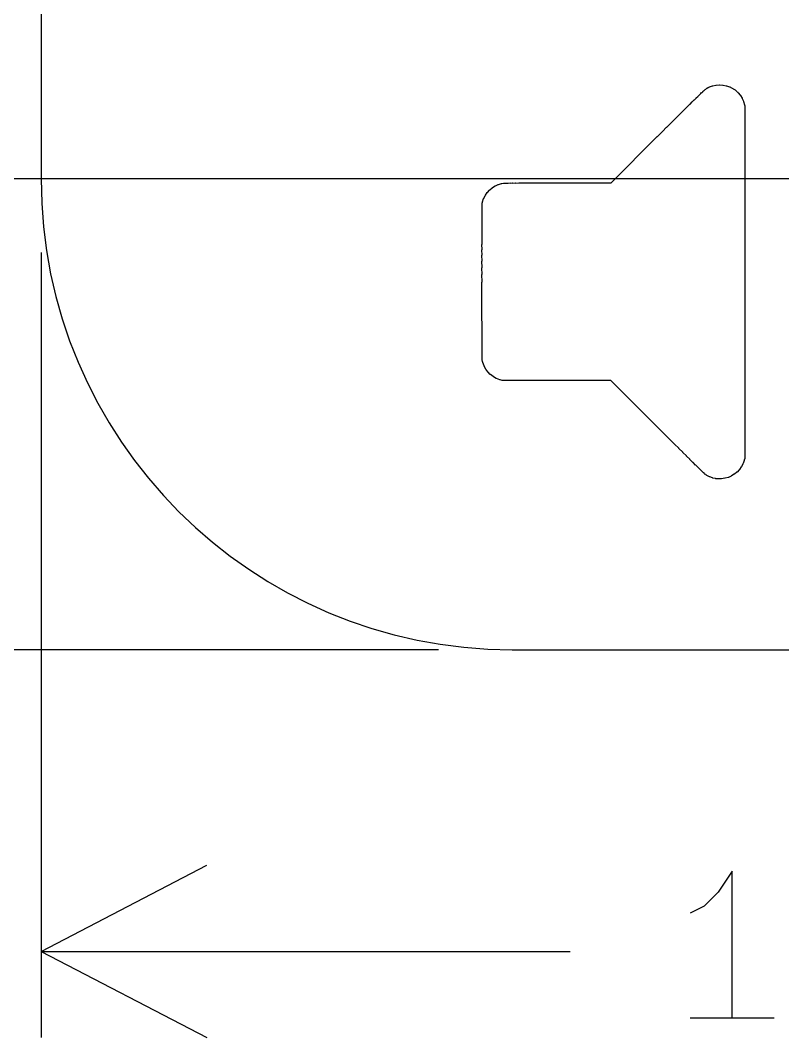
# Model space of a CAD drawing. Extents: x 104.1 to 148.4, y -92 to -61.6.
# Drawn here: x 109.86 to 115.04, y -92.04 to -85.12 of the extents above; entities that cross this region are included whole.
import ezdxf

# ---------------------------------------------------------------- set-up
doc = ezdxf.new("R2010")
doc.units = 0
doc.layers.add('BLACK', color=7, linetype='CONTINUOUS')

msp = doc.modelspace()

# ---------------------------------------------------------------- linework, layer by layer
at = {"layer": 'BLACK', "linetype": 'CONTINUOUS'}
for p, q in [((110, -70.2), (110, -86.2)), ((114.523899, -85.584831), (114.525898, -85.583307)), ((114.525898, -85.583307), (114.526905, -85.5829)), ((114.526905, -85.5829), (114.528723, -85.581624)), ((114.528723, -85.581624), (114.529707, -85.581276)), ((114.529707, -85.581276), (114.531421, -85.580174)), ((114.531421, -85.580174), (114.532357, -85.579888)), ((114.532357, -85.579888), (114.534047, -85.578882)), ((114.534047, -85.578882), (114.534944, -85.578643)), ((114.534944, -85.578643), (114.536672, -85.57767)), ((114.536672, -85.57767), (114.537527, -85.577464)), ((114.537527, -85.577464), (114.539369, -85.576452)), ((114.539369, -85.576452), (114.539509, -85.576419)), ((114.539509, -85.576419), (114.539649, -85.576325)), ((114.539649, -85.576325), (114.541549, -85.575883)), ((114.541549, -85.575883), (114.541651, -85.575921)), ((114.541651, -85.575921), (114.561433, -85.568289)), ((114.561433, -85.568289), (114.56336, -85.567986)), ((114.56336, -85.567986), (114.563618, -85.568105)), ((114.563618, -85.568105), (114.58452, -85.56328)), ((114.58452, -85.56328), (114.586471, -85.563251)), ((114.586471, -85.563251), (114.586701, -85.563399)), ((114.586701, -85.563399), (114.608144, -85.561454)), ((114.608144, -85.561454), (114.610081, -85.56169)), ((114.610081, -85.56169), (114.610283, -85.561864)), ((114.610283, -85.561864), (114.631881, -85.562798)), ((114.631881, -85.562798), (114.633769, -85.56329)), ((114.633769, -85.56329), (114.633945, -85.563488)), ((114.633945, -85.563488), (114.655311, -85.567303)), ((114.655311, -85.567303), (114.657116, -85.568041)), ((114.657116, -85.568041), (114.657268, -85.568266)), ((114.657268, -85.568266), (114.678013, -85.574967)), ((114.678013, -85.574967), (114.679702, -85.575943)), ((114.679702, -85.575943), (114.679705, -85.57595)), ((114.679705, -85.57595), (114.684727, -85.577922)), ((114.684727, -85.577922), (114.686322, -85.579046)), ((114.686322, -85.579046), (114.686349, -85.579118)), ((114.686349, -85.579118), (114.701256, -85.586607)), ((114.439103, -85.663044), (114.450339, -85.651581)), ((114.450339, -85.651581), (114.451669, -85.65071)), ((114.451669, -85.65071), (114.46162, -85.640574)), ((114.46162, -85.640574), (114.462929, -85.639723)), ((114.462929, -85.639723), (114.471687, -85.630829)), ((114.471687, -85.630829), (114.472968, -85.630003)), ((114.472968, -85.630003), (114.48063, -85.622256)), ((114.48063, -85.622256), (114.481881, -85.621458)), ((114.481881, -85.621458), (114.488541, -85.614769)), ((114.488541, -85.614769), (114.489767, -85.613997)), ((114.489767, -85.613997), (114.495515, -85.608278)), ((114.495515, -85.608278), (114.496706, -85.607542)), ((114.496706, -85.607542), (114.501639, -85.602695)), ((114.501639, -85.602695), (114.502801, -85.601994)), ((114.502801, -85.601994), (114.507013, -85.597932)), ((114.507013, -85.597932), (114.508141, -85.597272)), ((114.508141, -85.597272), (114.511728, -85.5939)), ((114.511728, -85.5939), (114.512826, -85.593283)), ((114.512826, -85.593283), (114.515878, -85.590508)), ((114.515878, -85.590508), (114.516952, -85.589937)), ((114.516952, -85.589937), (114.519561, -85.58767)), ((114.519561, -85.58767), (114.520609, -85.58715)), ((114.520609, -85.58715), (114.522871, -85.585297)), ((114.522871, -85.585297), (114.523899, -85.584831)), ((114.701256, -85.586607), (114.702771, -85.587835)), ((114.702771, -85.587835), (114.702826, -85.588012)), ((114.702826, -85.588012), (114.716097, -85.596635)), ((114.716097, -85.596635), (114.717466, -85.598024)), ((114.717466, -85.598024), (114.717503, -85.598217)), ((114.717503, -85.598217), (114.730284, -85.608797)), ((114.730284, -85.608797), (114.731326, -85.610128)), ((114.731326, -85.610128), (114.73518, -85.613573)), ((114.73518, -85.613573), (114.736281, -85.615184)), ((114.736281, -85.615184), (114.736282, -85.615327)), ((114.736282, -85.615327), (114.750607, -85.631461)), ((114.750607, -85.631461), (114.751566, -85.63316)), ((114.751566, -85.63316), (114.751543, -85.633456)), ((114.751543, -85.633456), (114.763353, -85.651478)), ((114.763353, -85.651478), (114.764055, -85.653298)), ((114.373939, -85.727628), (114.391236, -85.709959)), ((114.391236, -85.709959), (114.392645, -85.709022)), ((114.392645, -85.709022), (114.408291, -85.693037)), ((114.408291, -85.693037), (114.40968, -85.692117)), ((114.40968, -85.692117), (114.423765, -85.677724)), ((114.423765, -85.677724), (114.425139, -85.676816)), ((114.425139, -85.676816), (114.43775, -85.663935)), ((114.43775, -85.663935), (114.439103, -85.663044)), ((114.764055, -85.653298), (114.763989, -85.653588)), ((114.763989, -85.653588), (114.773142, -85.67332)), ((114.773142, -85.67332), (114.773573, -85.675222)), ((114.773573, -85.675222), (114.773469, -85.675491)), ((114.773469, -85.675491), (114.77992, -85.696875)), ((114.77992, -85.696875), (114.780009, -85.697964)), ((114.780009, -85.697964), (114.78049, -85.699559)), ((114.78049, -85.699559), (114.780494, -85.700145)), ((114.780494, -85.700145), (114.780702, -85.700854)), ((114.780702, -85.700854), (114.780673, -85.701598)), ((114.780673, -85.701598), (114.780898, -85.702615)), ((114.780898, -85.702615), (114.780826, -85.703412)), ((114.780826, -85.703412), (114.781068, -85.704793)), ((114.781068, -85.704793), (114.780962, -85.705667)), ((114.780962, -85.705667), (114.781223, -85.707509)), ((114.781223, -85.707509), (114.781088, -85.708466)), ((114.781088, -85.708466), (114.781367, -85.710854)), ((114.781367, -85.710854), (114.781207, -85.711888)), ((114.781207, -85.711888), (114.781503, -85.714915)), ((114.781503, -85.714915), (114.78132, -85.716025)), ((114.78132, -85.716025), (114.781631, -85.719772)), ((114.781631, -85.719772), (114.781428, -85.720951)), ((114.781428, -85.720951), (114.781752, -85.725501)), ((114.306868, -85.794512), (114.329688, -85.771255)), ((114.329688, -85.771255), (114.331137, -85.770289)), ((114.331137, -85.770289), (114.352026, -85.74898)), ((114.352026, -85.74898), (114.353465, -85.748021)), ((114.353465, -85.748021), (114.372513, -85.728577)), ((114.372513, -85.728577), (114.373939, -85.727628)), ((114.781752, -85.725501), (114.781531, -85.726742)), ((114.781531, -85.726742), (114.781866, -85.732178)), ((114.781866, -85.732178), (114.78163, -85.733478)), ((114.78163, -85.733478), (114.781974, -85.739881)), ((114.781974, -85.739881), (114.781724, -85.741231)), ((114.781724, -85.741231), (114.782075, -85.74868)), ((114.782075, -85.74868), (114.781812, -85.750079)), ((114.781812, -85.750079), (114.782169, -85.758651)), ((114.782169, -85.758651), (114.781896, -85.760089)), ((114.781896, -85.760089), (114.782258, -85.769868)), ((114.782258, -85.769868), (114.781975, -85.771346)), ((114.781975, -85.771346), (114.78234, -85.782405)), ((114.78234, -85.782405), (114.782049, -85.783914)), ((114.782049, -85.783914), (114.782417, -85.796333)), ((114.221489, -85.879804), (114.250653, -85.850173)), ((114.250653, -85.850173), (114.252134, -85.849184)), ((114.252134, -85.849184), (114.279093, -85.821763)), ((114.279093, -85.821763), (114.280566, -85.82078)), ((114.280566, -85.82078), (114.305407, -85.795487)), ((114.305407, -85.795487), (114.306868, -85.794512)), ((114.782417, -85.796333), (114.782118, -85.797875)), ((114.782118, -85.797875), (114.782488, -85.811729)), ((114.782488, -85.811729), (114.782183, -85.813296)), ((114.782183, -85.813296), (114.782553, -85.828664)), ((114.782553, -85.828664), (114.782242, -85.830253)), ((114.782242, -85.830253), (114.782613, -85.847211)), ((114.782613, -85.847211), (114.782296, -85.848823)), ((114.782296, -85.848823), (114.782667, -85.867444)), ((113.873212, -86.227827), (114.187038, -85.913734)), ((114.187038, -85.913734), (114.188538, -85.912732)), ((114.188538, -85.912732), (114.219998, -85.8808)), ((114.219998, -85.8808), (114.221489, -85.879804)), ((114.782667, -85.867444), (114.782346, -85.869075)), ((114.782346, -85.869075), (114.782717, -85.889437)), ((114.782717, -85.889437), (114.782391, -85.891089)), ((114.782391, -85.891089), (114.782761, -85.913262)), ((114.782761, -85.913262), (114.782431, -85.914931)), ((114.782431, -85.914931), (114.782801, -85.938992)), ((114.782801, -85.938992), (114.782468, -85.940675)), ((114.782468, -85.940675), (114.782835, -85.966702)), ((114.782835, -85.966702), (114.782499, -85.968397)), ((114.782499, -85.968397), (114.782865, -85.996463)), ((114.782865, -85.996463), (114.782525, -85.998174)), ((114.782525, -85.998174), (114.782891, -86.02835)), ((114.782891, -86.02835), (114.782549, -86.030072)), ((114.782549, -86.030072), (114.782912, -86.062436)), ((114.782912, -86.062436), (114.782567, -86.064167)), ((114.782567, -86.064167), (114.782929, -86.098793)), ((114.782929, -86.098793), (114.782582, -86.100537)), ((114.782582, -86.100537), (114.782942, -86.137494)), ((124.7, -86.2), (106.66358, -86.2)), ((114.782942, -86.137494), (114.782594, -86.139245)), ((114.782594, -86.139245), (114.78295, -86.178614)), ((114.78295, -86.178614), (114.7826, -86.18037)), ((114.7826, -86.18037), (114.782955, -86.222225)), ((113.048966, -86.27512), (113.064995, -86.261194)), ((113.064995, -86.261194), (113.066704, -86.260253)), ((113.066704, -86.260253), (113.066974, -86.260276)), ((113.066974, -86.260276), (113.084744, -86.248654)), ((113.084744, -86.248654), (113.086565, -86.247954)), ((113.086565, -86.247954), (113.086833, -86.248014)), ((113.086833, -86.248014), (113.106141, -86.238894)), ((113.106141, -86.238894), (113.108041, -86.23845)), ((113.108041, -86.23845), (113.108305, -86.238549)), ((113.108305, -86.238549), (113.128944, -86.23213)), ((113.128944, -86.23213), (113.130887, -86.231956)), ((113.130887, -86.231956), (113.131016, -86.232026)), ((113.131016, -86.232026), (113.142148, -86.229737)), ((113.142148, -86.229737), (113.143609, -86.229765)), ((113.143609, -86.229765), (113.145774, -86.229435)), ((113.145774, -86.229435), (113.147185, -86.229606)), ((113.147185, -86.229606), (113.151816, -86.229204)), ((113.151816, -86.229204), (113.153244, -86.229432)), ((113.153244, -86.229432), (113.160509, -86.228997)), ((113.160509, -86.228997), (113.162003, -86.229258)), ((113.162003, -86.229258), (113.171989, -86.228811)), ((113.171989, -86.228811), (113.173533, -86.229092)), ((113.173533, -86.229092), (113.186316, -86.228641)), ((113.186316, -86.228641), (113.187905, -86.228938)), ((113.187905, -86.228938), (113.203547, -86.228488)), ((113.203547, -86.228488), (113.205175, -86.228797)), ((113.205175, -86.228797), (113.223728, -86.228352)), ((113.223728, -86.228352), (113.225385, -86.22867)), ((113.225385, -86.22867), (113.246909, -86.228232)), ((113.246909, -86.228232), (113.248592, -86.228558)), ((113.248592, -86.228558), (113.273136, -86.228128)), ((113.273136, -86.228128), (113.274839, -86.22846)), ((113.274839, -86.22846), (113.302455, -86.22804)), ((113.302455, -86.22804), (113.304173, -86.228376)), ((113.304173, -86.228376), (113.334913, -86.227967)), ((113.334913, -86.227967), (113.336645, -86.228308)), ((113.336645, -86.228308), (113.370555, -86.22791)), ((113.370555, -86.22791), (113.3723, -86.228254)), ((113.3723, -86.228254), (113.409427, -86.227867)), ((113.409427, -86.227867), (113.411184, -86.228214)), ((113.411184, -86.228214), (113.451577, -86.22784)), ((113.451577, -86.22784), (113.453345, -86.228191)), ((113.453345, -86.228191), (113.49705, -86.227827)), ((113.49705, -86.227827), (113.498637, -86.228142)), ((113.498637, -86.228142), (113.515478, -86.227826)), ((113.515478, -86.227826), (113.51737, -86.228202)), ((113.51737, -86.228202), (113.873212, -86.227827)), ((114.782956, -86.268401), (114.782602, -86.270175)), ((114.782602, -86.270175), (114.782954, -86.317213)), ((114.782955, -86.222225), (114.782603, -86.223991)), ((114.782603, -86.223991), (114.782956, -86.268401)), ((113.000342, -86.355905), (113.007251, -86.334819)), ((113.007251, -86.334819), (113.008234, -86.333134)), ((113.008234, -86.333134), (113.008477, -86.333015)), ((113.008477, -86.333015), (113.018022, -86.313326)), ((113.018022, -86.313326), (113.019223, -86.311788)), ((113.019223, -86.311788), (113.019478, -86.311703)), ((113.019478, -86.311703), (113.031395, -86.293745)), ((113.031395, -86.293745), (113.032792, -86.292383)), ((113.032792, -86.292383), (113.033055, -86.292333)), ((113.033055, -86.292333), (113.047133, -86.276296)), ((113.047133, -86.276296), (113.048699, -86.275134)), ((113.048699, -86.275134), (113.048966, -86.27512)), ((114.782954, -86.317213), (114.782598, -86.318995)), ((114.782598, -86.318995), (114.782948, -86.368738)), ((112.99677, -86.405097), (112.997053, -86.403753)), ((112.996948, -86.413701), (112.99677, -86.405097)), ((112.996896, -86.396447), (112.99717, -86.395162)), ((112.997053, -86.403753), (112.996896, -86.396447)), ((112.997035, -86.389032), (112.9973, -86.387817)), ((112.99717, -86.395162), (112.997035, -86.389032)), ((112.997188, -86.38274), (112.997445, -86.381596)), ((112.9973, -86.387817), (112.997188, -86.38274)), ((112.997358, -86.377456), (112.997604, -86.376395)), ((112.997445, -86.381596), (112.997358, -86.377456)), ((112.997542, -86.373062), (112.99778, -86.372083)), ((112.997604, -86.376395), (112.997542, -86.373062)), ((112.997744, -86.369442), (112.997975, -86.368545)), ((112.99778, -86.372083), (112.997744, -86.369442)), ((112.997966, -86.366472), (112.998192, -86.365658)), ((112.997975, -86.368545), (112.997966, -86.366472)), ((112.998192, -86.365658), (112.99821, -86.364037)), ((112.99821, -86.364037), (112.998436, -86.363296)), ((112.998436, -86.363296), (112.99848, -86.362015)), ((112.99848, -86.362015), (112.998712, -86.361338)), ((112.998712, -86.361338), (112.998781, -86.360292)), ((112.998781, -86.360292), (112.999021, -86.359674)), ((112.999021, -86.359674), (112.999114, -86.358783)), ((112.999114, -86.358783), (112.999311, -86.358337)), ((112.999311, -86.358337), (112.999385, -86.357726)), ((112.999385, -86.357726), (113.000233, -86.35597)), ((113.000233, -86.35597), (113.000342, -86.355905)), ((114.782948, -86.368738), (114.782591, -86.370527)), ((114.782591, -86.370527), (114.782939, -86.423045)), ((112.996317, -86.4709), (112.996632, -86.469339)), ((112.996577, -86.487773), (112.996317, -86.4709)), ((112.996386, -86.454355), (112.996696, -86.452827)), ((112.996632, -86.469339), (112.996386, -86.454355)), ((112.996466, -86.439615), (112.99677, -86.438126)), ((112.996696, -86.452827), (112.996466, -86.439615)), ((112.996555, -86.426569), (112.996853, -86.425122)), ((112.99677, -86.438126), (112.996555, -86.426569)), ((112.996657, -86.4151), (112.996948, -86.413701)), ((112.996853, -86.425122), (112.996657, -86.4151)), ((114.782927, -86.480209), (114.782567, -86.482011)), ((114.782567, -86.482011), (114.782912, -86.540303)), ((114.782939, -86.423045), (114.782581, -86.424841)), ((114.782581, -86.424841), (114.782927, -86.480209)), ((112.996163, -86.532497), (112.996491, -86.530859)), ((112.996459, -86.555734), (112.996163, -86.532497)), ((112.996206, -86.509858), (112.99653, -86.508243)), ((112.996491, -86.530859), (112.996206, -86.509858)), ((112.996257, -86.489363), (112.996577, -86.487773)), ((112.99653, -86.508243), (112.996257, -86.489363)), ((114.782912, -86.540303), (114.782552, -86.542107)), ((114.782552, -86.542107), (114.782893, -86.603402)), ((112.996074, -86.614413), (112.996413, -86.612713)), ((112.996396, -86.645049), (112.996074, -86.614413)), ((112.996097, -86.584662), (112.996433, -86.582979)), ((112.996413, -86.612713), (112.996097, -86.584662)), ((112.996127, -86.557395), (112.996459, -86.555734)), ((112.996433, -86.582979), (112.996127, -86.557395)), ((114.782893, -86.603402), (114.782532, -86.605205)), ((114.782532, -86.605205), (114.782872, -86.669576)), ((112.996042, -86.681818), (112.996385, -86.680095)), ((112.996378, -86.717958), (112.996042, -86.681818)), ((112.996055, -86.646761), (112.996396, -86.645049)), ((112.996385, -86.680095), (112.996055, -86.646761)), ((114.782872, -86.669576), (114.78251, -86.671384)), ((114.78251, -86.671384), (114.782849, -86.7389)), ((110, -86.7), (110, -92.03642)), ((112.996026, -86.760511), (112.996374, -86.758759)), ((112.996032, -86.719696), (112.996378, -86.717958)), ((112.996374, -86.758759), (112.996032, -86.719696)), ((114.782849, -86.7389), (114.782486, -86.740714)), ((114.782486, -86.740714), (114.782823, -86.811447)), ((112.996022, -86.804373), (112.996372, -86.802611)), ((112.996373, -86.849626), (112.996022, -86.804373)), ((112.996372, -86.802611), (112.996026, -86.760511)), ((114.782823, -86.811447), (114.782459, -86.813265)), ((114.782459, -86.813265), (114.782794, -86.88729)), ((112.996021, -86.851396), (112.996373, -86.849626)), ((112.996374, -86.899914), (112.996021, -86.851396)), ((114.782794, -86.88729), (114.782477, -86.888875)), ((114.782477, -86.888875), (114.782787, -86.905928)), ((112.99602, -86.901693), (112.996374, -86.899914)), ((112.996398, -87.431423), (112.99602, -86.901693)), ((114.782406, -86.907832), (114.782327, -88.098035)), ((114.782787, -86.905928), (114.782406, -86.907832)), ((112.99604, -87.43211), (112.996398, -87.431423)), ((112.996249, -87.43405), (112.99604, -87.43211)), ((113.000749, -87.447374), (112.996249, -87.43405)), ((113.000744, -87.44749), (113.000758, -87.447457)), ((113.000791, -87.447761), (113.000744, -87.44749)), ((113.000758, -87.447457), (113.000749, -87.447374)), ((113.000918, -87.448932), (113.000791, -87.447761)), ((113.001033, -87.449151), (113.000918, -87.448932)), ((113.001079, -87.449412), (113.001033, -87.449151)), ((113.009791, -87.470985), (113.001079, -87.449412)), ((113.009715, -87.47125), (113.009791, -87.470985)), ((113.010306, -87.47311), (113.009715, -87.47125)), ((113.021471, -87.49267), (113.010306, -87.47311)), ((113.021431, -87.492952), (113.021471, -87.49267)), ((113.022274, -87.494711), (113.021431, -87.492952)), ((113.035777, -87.512162), (113.022274, -87.494711)), ((113.035778, -87.512453), (113.035777, -87.512162)), ((113.036862, -87.514074), (113.035778, -87.512453)), ((113.052594, -87.529324), (113.036862, -87.514074)), ((113.052636, -87.529612), (113.052594, -87.529324)), ((113.053939, -87.531063), (113.052636, -87.529612)), ((113.071795, -87.544015), (113.053939, -87.531063)), ((113.071875, -87.544289), (113.071795, -87.544015)), ((113.073368, -87.545545), (113.071875, -87.544289)), ((113.093248, -87.556105), (113.073368, -87.545545)), ((113.093359, -87.556355), (113.093248, -87.556105)), ((113.095007, -87.557399), (113.093359, -87.556355)), ((113.116659, -87.565408), (113.095007, -87.557399)), ((113.116704, -87.565493), (113.116659, -87.565408)), ((113.118416, -87.566429), (113.116704, -87.565493)), ((113.132423, -87.57049), (113.118416, -87.566429)), ((113.132875, -87.570943), (113.132423, -87.57049)), ((113.134788, -87.571326), (113.132875, -87.570943)), ((113.502885, -87.571387), (113.134788, -87.571326)), ((113.504781, -87.571767), (113.502885, -87.571387)), ((113.872331, -87.571827), (113.504781, -87.571767)), ((114.186825, -87.885564), (113.872331, -87.571827)), ((114.1879, -87.887173), (114.186825, -87.885564)), ((114.20085, -87.899664), (114.1879, -87.887173)), ((114.201758, -87.901021), (114.20085, -87.899664)), ((114.236865, -87.935579), (114.201758, -87.901021)), ((114.237875, -87.937088), (114.236865, -87.935579)), ((114.270855, -87.969501), (114.237875, -87.937088)), ((114.271864, -87.971005), (114.270855, -87.969501)), ((114.302704, -88.001254), (114.271864, -87.971005)), ((114.303709, -88.002752), (114.302704, -88.001254)), ((114.332391, -88.030824), (114.303709, -88.002752)), ((114.333392, -88.032313), (114.332391, -88.030824)), ((114.359901, -88.058192), (114.333392, -88.032313)), ((114.360895, -88.05967), (114.359901, -88.058192)), ((114.385214, -88.083341), (114.360895, -88.05967)), ((114.386204, -88.084809), (114.385214, -88.083341)), ((114.408318, -88.106257), (114.386204, -88.084809)), ((114.409301, -88.107712), (114.408318, -88.106257)), ((114.429196, -88.126926), (114.409301, -88.107712)), ((114.430169, -88.128362), (114.429196, -88.126926)), ((114.447824, -88.145322), (114.430169, -88.128362)), ((114.768973, -88.137302), (114.759215, -88.156651)), ((114.769225, -88.137184), (114.768973, -88.137302)), ((114.77023, -88.135512), (114.769225, -88.137184)), ((114.777335, -88.114726), (114.77023, -88.135512)), ((114.777425, -88.114677), (114.777335, -88.114726)), ((114.778312, -88.112939), (114.777425, -88.114677)), ((114.781547, -88.100345), (114.778312, -88.112939)), ((114.781945, -88.099948), (114.781547, -88.100345)), ((114.782327, -88.098035), (114.781945, -88.099948)), ((114.448789, -88.146742), (114.447824, -88.145322)), ((114.464194, -88.161441), (114.448789, -88.146742)), ((114.465148, -88.162838), (114.464194, -88.161441)), ((114.478289, -88.175265), (114.465148, -88.162838)), ((114.479229, -88.176631), (114.478289, -88.175265)), ((114.490093, -88.186779), (114.479229, -88.176631)), ((114.491016, -88.188108), (114.490093, -88.186779)), ((114.499596, -88.195978), (114.491016, -88.188108)), ((114.5005, -88.197258), (114.499596, -88.195978)), ((114.506787, -88.202856), (114.5005, -88.197258)), ((114.50768, -88.204081), (114.506787, -88.202856)), ((114.511658, -88.207425), (114.50768, -88.204081)), ((114.512637, -88.208638), (114.511658, -88.207425)), ((114.51429, -88.209818), (114.512637, -88.208638)), ((114.515604, -88.211051), (114.51429, -88.209818)), ((114.709631, -88.208348), (114.691768, -88.219569)), ((114.709898, -88.208377), (114.709631, -88.208348)), ((114.711625, -88.20747), (114.709898, -88.208377)), ((114.727798, -88.193963), (114.711625, -88.20747)), ((114.728067, -88.193955), (114.727798, -88.193963)), ((114.729656, -88.192824), (114.728067, -88.193955)), ((114.743916, -88.177201), (114.729656, -88.192824)), ((114.744183, -88.177157), (114.743916, -88.177201)), ((114.745604, -88.175821), (114.744183, -88.177157)), ((114.757728, -88.15825), (114.745604, -88.175821)), ((114.75799, -88.158169), (114.757728, -88.15825)), ((114.759215, -88.156651), (114.75799, -88.158169)), ((114.522616, -88.215103), (114.515604, -88.211051)), ((114.522636, -88.215163), (114.522616, -88.215103)), ((114.524173, -88.216363), (114.522636, -88.215163)), ((114.542358, -88.225151), (114.524173, -88.216363)), ((114.54246, -88.225365), (114.542358, -88.225151)), ((114.544134, -88.226367), (114.54246, -88.225365)), ((114.562979, -88.23275), (114.544134, -88.226367)), ((114.563119, -88.232966), (114.562979, -88.23275)), ((114.564909, -88.233739), (114.563119, -88.232966)), ((114.583501, -88.237388), (114.564909, -88.233739)), ((114.583636, -88.237552), (114.583501, -88.237388)), ((114.585504, -88.238113), (114.583636, -88.237552)), ((114.587075, -88.238119), (114.585504, -88.238113)), ((114.587939, -88.238342), (114.587075, -88.238119)), ((114.592337, -88.238363), (114.587939, -88.238342)), ((114.593572, -88.238656), (114.592337, -88.238363)), ((114.599587, -88.238622), (114.593572, -88.238656)), ((114.600924, -88.238919), (114.599587, -88.238622)), ((114.607561, -88.238807), (114.600924, -88.238919)), ((114.609209, -88.23909), (114.607561, -88.238807)), ((114.621727, -88.238457), (114.609209, -88.23909)), ((114.621855, -88.238554), (114.621727, -88.238457)), ((114.623802, -88.238672), (114.621855, -88.238554)), ((114.645412, -88.235374), (114.623802, -88.238672)), ((114.645654, -88.23551), (114.645412, -88.235374)), ((114.647599, -88.23536), (114.645654, -88.23551)), ((114.66818, -88.229241), (114.647599, -88.23536)), ((114.668435, -88.229342), (114.66818, -88.229241)), ((114.670342, -88.228929), (114.668435, -88.229342)), ((114.689673, -88.22017), (114.670342, -88.228929)), ((114.689935, -88.220235), (114.689673, -88.22017)), ((114.691768, -88.219569), (114.689935, -88.220235)), ((112.7, -89.4), (104.06358, -89.4)), ((113.2, -89.4), (145.2, -89.4)), ((110, -91.45), (111.126504, -90.863579)), ((114.695238, -90.904819), (114.6, -91.047676)), ((114.695238, -91.904819), (114.695238, -90.904819)), ((114.6, -91.047676), (114.504762, -91.142914)), ((114.504762, -91.142914), (114.409524, -91.190533)), ((110, -91.45), (113.594048, -91.45)), ((110, -91.45), (111.126504, -92.036421)), ((114.980952, -91.904819), (114.409524, -91.904819))]:
    msp.add_line(p, q, dxfattribs=at)
at = {"layer": 'BLACK'}
msp.add_arc((113.2, -86.2), 3.2, -180, -90, dxfattribs=at)

doc.saveas('drawing.dxf')
